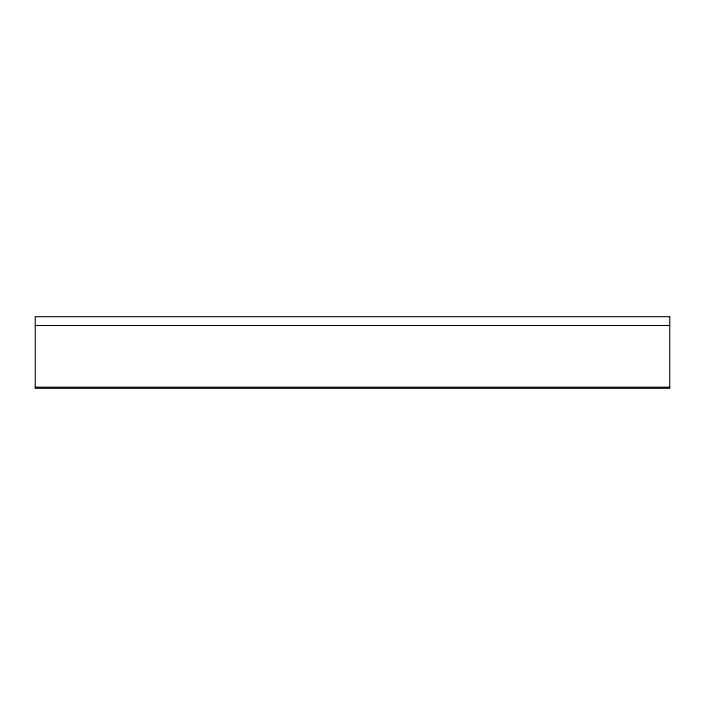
<?xml version="1.0" encoding="UTF-8"?>
<svg xmlns="http://www.w3.org/2000/svg" width="705" height="705" viewBox="0 0 705 705"><rect width="100%" height="100%" fill="white"/><g stroke="black" fill="none" stroke-linecap="round" stroke-linejoin="round"><path stroke-width="1.06" d="M35.25 325.507L669.75 325.507M35.25 387.195L669.75 387.195M669.75 316.695L35.25 316.695L35.25 388.305L669.75 388.296L669.75 316.695"/></g></svg>
